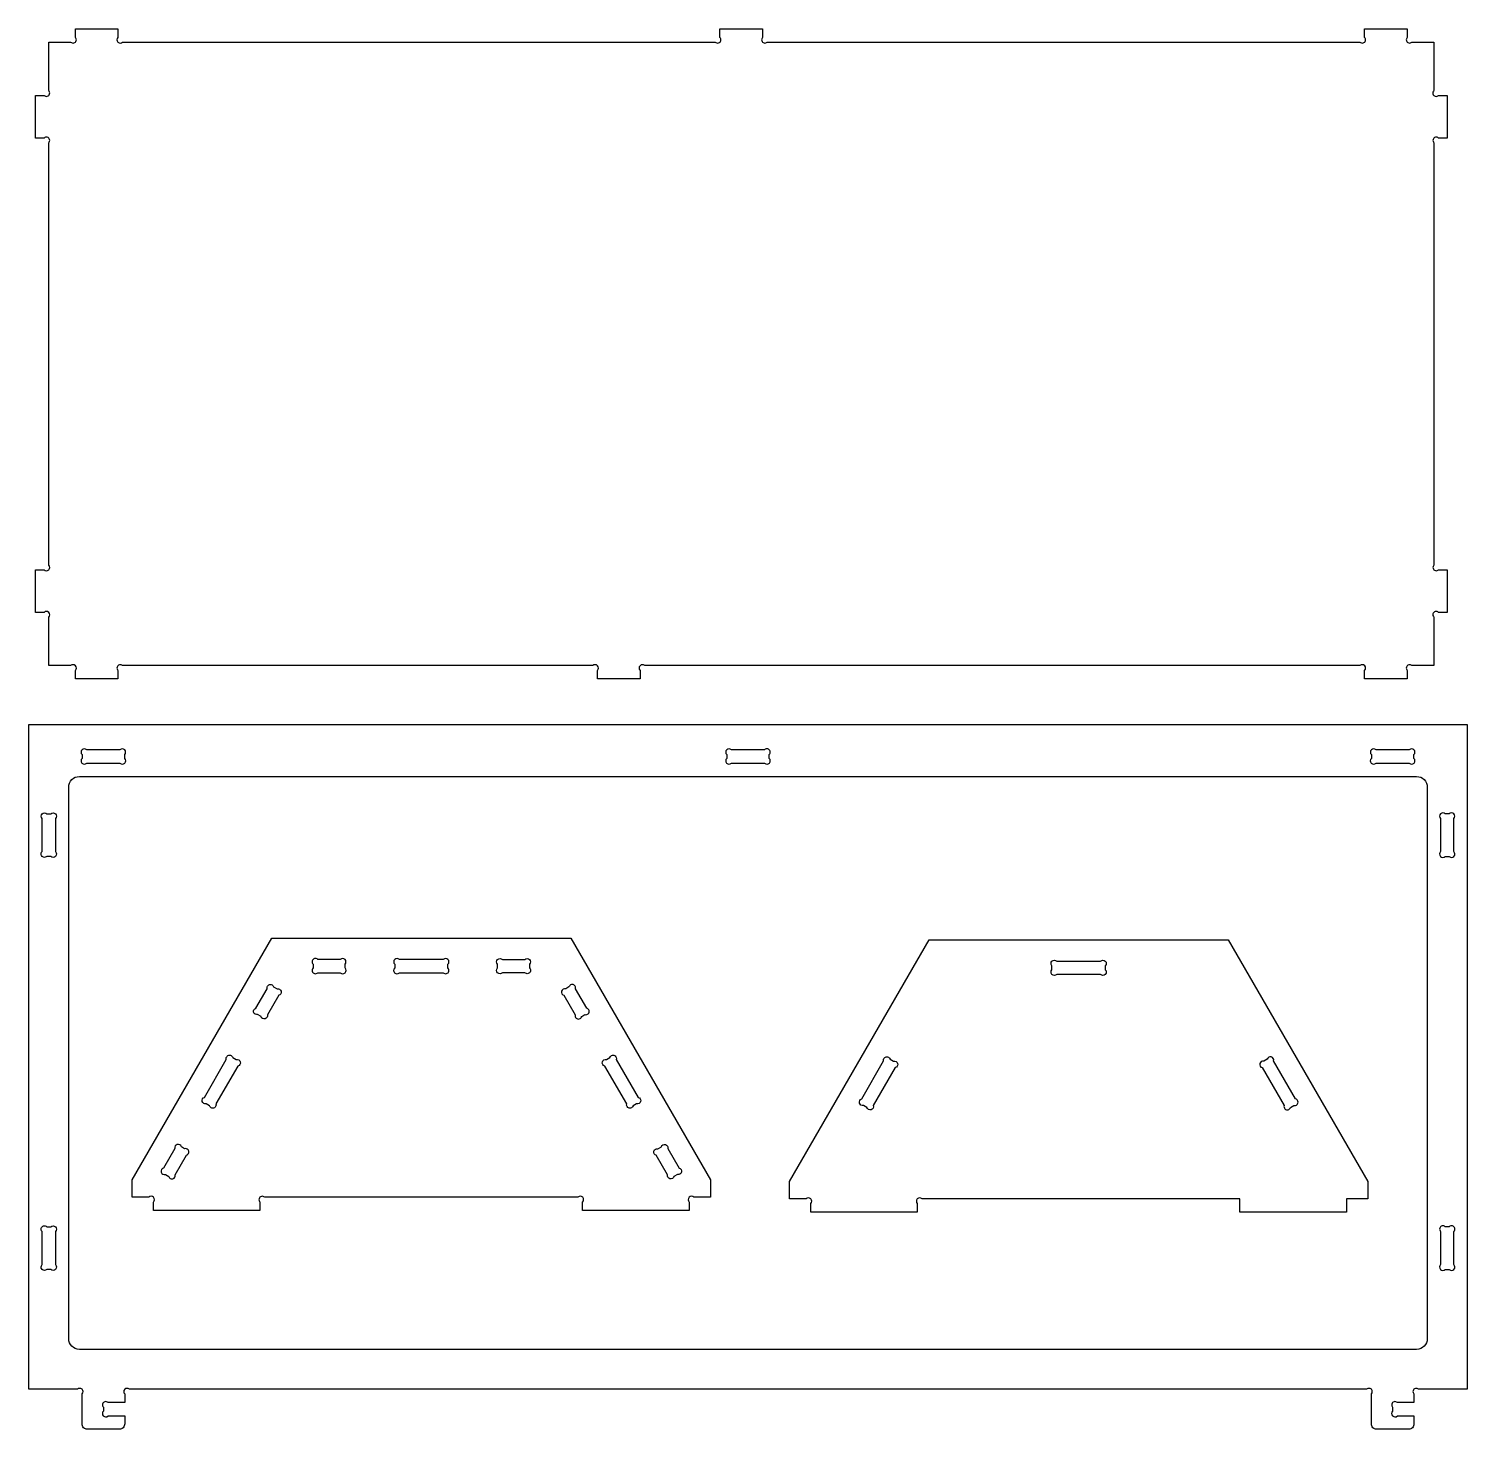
# Model space of a CAD drawing. Extents: x 0.8 to 43.3, y 2.5 to 30.1.
# Drawn here: x 0.77 to 14.27, y 2.48 to 15.62 of the extents above; entities that cross this region are included whole.
import ezdxf

# ---------------------------------------------------------------- set-up
doc = ezdxf.new("R2010")
doc.units = 0
doc.header["$MEASUREMENT"] = 0
doc.layers.add('LAYER1', color=18, linetype='CONTINUOUS')

msp = doc.modelspace()

# ---------------------------------------------------------------- linework, layer by layer
at = {"layer": 'LAYER1'}
for points in [[(0.835, 10.545), (0.916, 10.545, 1), (0.96, 10.589), (0.96, 14.551, 1), (0.916, 14.595), (0.835, 14.595), (0.835, 14.995), (0.916, 14.995, 1), (0.96, 15.04), (0.96, 15.495), (1.166, 15.495, 1), (1.21, 15.54), (1.21, 15.62), (1.61, 15.62), (1.61, 15.54, 1), (1.654, 15.495), (7.216, 15.495, 1), (7.26, 15.54), (7.26, 15.62), (7.66, 15.62), (7.66, 15.54, 1), (7.704, 15.495), (13.266, 15.495, 1), (13.31, 15.54), (13.31, 15.62), (13.71, 15.62), (13.71, 15.54, 1), (13.754, 15.495), (13.96, 15.495), (13.96, 15.04, 1), (14.004, 14.995), (14.085, 14.995), (14.085, 14.595), (14.004, 14.595, 1), (13.96, 14.551), (13.96, 10.589, 1), (14.004, 10.545), (14.085, 10.545), (14.085, 10.145), (14.004, 10.145, 1), (13.96, 10.1), (13.96, 9.645), (13.754, 9.645, 1), (13.71, 9.6), (13.71, 9.52), (13.31, 9.52), (13.31, 9.6, 1), (13.266, 9.645), (6.554, 9.645, 1), (6.51, 9.6), (6.51, 9.52), (6.11, 9.52), (6.11, 9.6, 1), (6.066, 9.645), (1.654, 9.645, 1), (1.61, 9.6), (1.61, 9.52), (1.21, 9.52), (1.21, 9.6, 1), (1.166, 9.645), (0.96, 9.645), (0.96, 10.1, 1), (0.916, 10.145), (0.835, 10.145)], [(14.273, 9.092), (14.273, 2.855), (13.817, 2.855, 1), (13.773, 2.811), (13.773, 2.73), (13.617, 2.73, 1), (13.573, 2.686), (13.573, 2.65, 1), (13.617, 2.605), (13.773, 2.605), (13.773, 2.53, -0.414214), (13.723, 2.48), (13.423, 2.48, -0.414214), (13.373, 2.53), (13.373, 2.811, 1), (13.329, 2.855), (1.717, 2.855, 1), (1.673, 2.811), (1.673, 2.73), (1.517, 2.73, 1), (1.473, 2.686), (1.473, 2.65, 1), (1.517, 2.605), (1.673, 2.605), (1.673, 2.53, -0.414214), (1.623, 2.48), (1.323, 2.48, -0.414214), (1.273, 2.53), (1.273, 2.811, 1), (1.229, 2.855), (0.773, 2.855), (0.773, 9.092)], [(1.317, 8.73), (1.629, 8.73, 1), (1.673, 8.775), (1.673, 8.811, 1), (1.629, 8.855), (1.317, 8.855, 1), (1.273, 8.811), (1.273, 8.775, 1)], [(7.367, 8.73), (7.679, 8.73, 1), (7.723, 8.775), (7.723, 8.811, 1), (7.679, 8.855), (7.367, 8.855, 1), (7.323, 8.811), (7.323, 8.775, 1)], [(13.729, 8.855), (13.417, 8.855, 1), (13.373, 8.811), (13.373, 8.775, 1), (13.417, 8.73), (13.729, 8.73, 1), (13.773, 8.775), (13.773, 8.811, 1)], [(13.798, 3.23), (1.248, 3.23, -0.414214), (1.148, 3.33), (1.148, 8.505, -0.414214), (1.248, 8.605), (13.798, 8.605, -0.414214), (13.898, 8.505), (13.898, 3.33, -0.414214)], [(1.023, 8.211), (1.023, 7.9, -1), (0.979, 7.855), (0.942, 7.855, -1), (0.898, 7.9), (0.898, 8.211, -1), (0.942, 8.255), (0.979, 8.255, -1)], [(14.023, 8.211), (14.023, 7.9, 1), (14.067, 7.855), (14.104, 7.855, 1), (14.148, 7.9), (14.148, 8.211, 1), (14.104, 8.255), (14.067, 8.255, 1)], [(5.971, 4.532), (5.971, 4.612, 1), (5.927, 4.657), (2.987, 4.657, 1), (2.943, 4.612), (2.943, 4.532), (1.943, 4.532), (1.943, 4.612, 1), (1.899, 4.657), (1.743, 4.657), (1.743, 4.819), (3.053, 7.088), (5.861, 7.088), (7.171, 4.819), (7.171, 4.657), (7.015, 4.657, 1), (6.971, 4.612), (6.971, 4.532)], [(12.14, 4.516), (12.14, 4.641), (9.156, 4.641, 1), (9.112, 4.597), (9.112, 4.516), (8.112, 4.516), (8.112, 4.597, 1), (8.068, 4.641), (7.912, 4.641), (7.912, 4.804), (9.222, 7.073), (12.03, 7.073), (13.34, 4.804), (13.34, 4.641), (13.14, 4.641), (13.14, 4.516)], [(3.697, 6.888), (3.485, 6.888, 1), (3.441, 6.844), (3.441, 6.808, 1), (3.485, 6.763), (3.697, 6.763, 1), (3.741, 6.808), (3.741, 6.844, 1)], [(4.663, 6.888), (4.251, 6.888, 1), (4.207, 6.844), (4.207, 6.808, 1), (4.251, 6.763), (4.663, 6.763, 1), (4.707, 6.808), (4.707, 6.844, 1)], [(5.218, 6.888), (5.429, 6.888, -1), (5.473, 6.844), (5.473, 6.808, -1), (5.429, 6.763), (5.218, 6.763, -1), (5.173, 6.808), (5.173, 6.844, -1)], [(10.42, 6.873), (10.832, 6.873, -1), (10.876, 6.829), (10.876, 6.792, -1), (10.832, 6.748), (10.42, 6.748, -1), (10.376, 6.792), (10.376, 6.829, -1)], [(3.119, 6.552), (3.013, 6.369, -1), (2.953, 6.352), (2.921, 6.371, -1), (2.905, 6.431), (3.011, 6.614, -1), (3.071, 6.631), (3.103, 6.612, -1)], [(5.796, 6.552), (5.901, 6.369, 1), (5.962, 6.352), (5.993, 6.371, 1), (6.01, 6.431), (5.904, 6.614, 1), (5.843, 6.631), (5.812, 6.612, 1)], [(2.736, 5.888), (2.53, 5.532, -1), (2.469, 5.516), (2.438, 5.534, -1), (2.422, 5.594), (2.627, 5.951, -1), (2.688, 5.967), (2.719, 5.949, -1)], [(6.287, 5.951), (6.493, 5.594, -1), (6.477, 5.534), (6.445, 5.516, -1), (6.385, 5.532), (6.179, 5.888, -1), (6.195, 5.949), (6.227, 5.967, -1)], [(8.905, 5.873), (8.699, 5.517, -1), (8.639, 5.5), (8.607, 5.519, -1), (8.591, 5.579), (8.796, 5.936, -1), (8.857, 5.952), (8.889, 5.933, -1)], [(12.348, 5.873), (12.554, 5.517, 1), (12.614, 5.5), (12.646, 5.519, 1), (12.662, 5.579), (12.456, 5.936, 1), (12.396, 5.952), (12.364, 5.933, 1)], [(2.144, 5.114), (2.038, 4.931, 1), (2.055, 4.87), (2.086, 4.852, 1), (2.147, 4.868), (2.253, 5.051, 1), (2.236, 5.112), (2.205, 5.13, 1)], [(6.77, 5.114), (6.876, 4.931, -1), (6.86, 4.87), (6.828, 4.852, -1), (6.768, 4.868), (6.662, 5.051, -1), (6.678, 5.112), (6.71, 5.13, -1)], [(1.023, 4.336), (1.023, 4.025, -1), (0.979, 3.98), (0.942, 3.98, -1), (0.898, 4.025), (0.898, 4.336, -1), (0.942, 4.38), (0.979, 4.38, -1)], [(14.023, 4.336), (14.023, 4.025, 1), (14.067, 3.98), (14.104, 3.98, 1), (14.148, 4.025), (14.148, 4.336, 1), (14.104, 4.38), (14.067, 4.38, 1)]]:
    msp.add_lwpolyline(points, format="xyb", close=True, dxfattribs=at)

doc.saveas('drawing.dxf')
